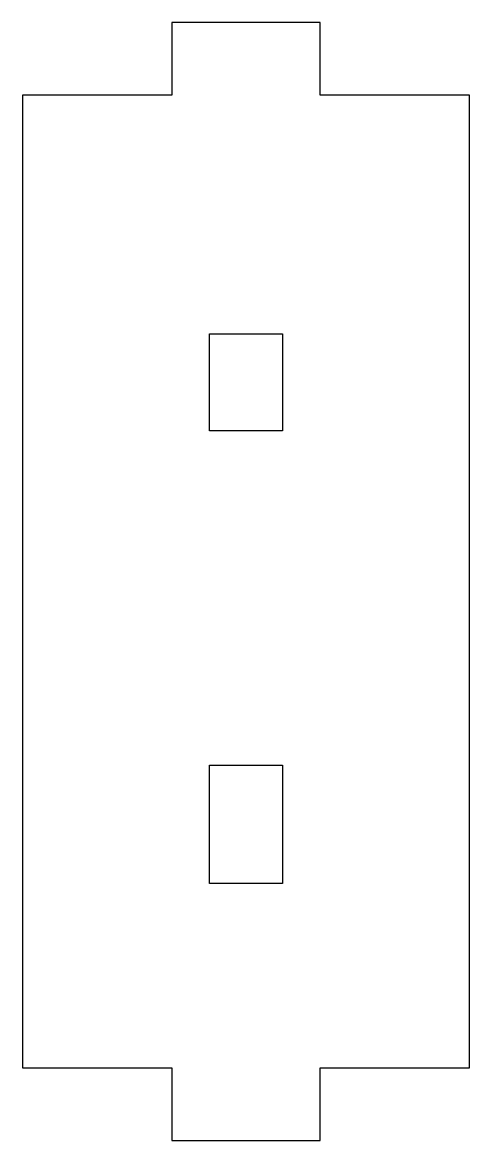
# Model space of a CAD drawing. Header units: millimetres. Extents: x 0 to 18.4, y 0 to 46.
import ezdxf

# ---------------------------------------------------------------- set-up
doc = ezdxf.new("R2010")
doc.units = ezdxf.units.MM
doc.layers.get('0').update_dxf_attribs({"linetype": 'CONTINUOUS'})

msp = doc.modelspace()

# ---------------------------------------------------------------- linework, layer by layer
for points in [[(0, 3), (6.141, 3), (6.141, 0), (12.244, 0), (12.244, 3), (18.385, 3), (18.385, 43), (12.244, 43), (12.244, 46), (6.141, 46), (6.141, 43), (0, 43)], [(7.692, 29.199), (7.692, 33.188), (10.692, 33.188), (10.692, 29.199)], [(7.692, 10.574), (7.692, 15.44), (10.692, 15.44), (10.692, 10.574)]]:
    msp.add_lwpolyline(points, close=True)

doc.saveas('drawing.dxf')
